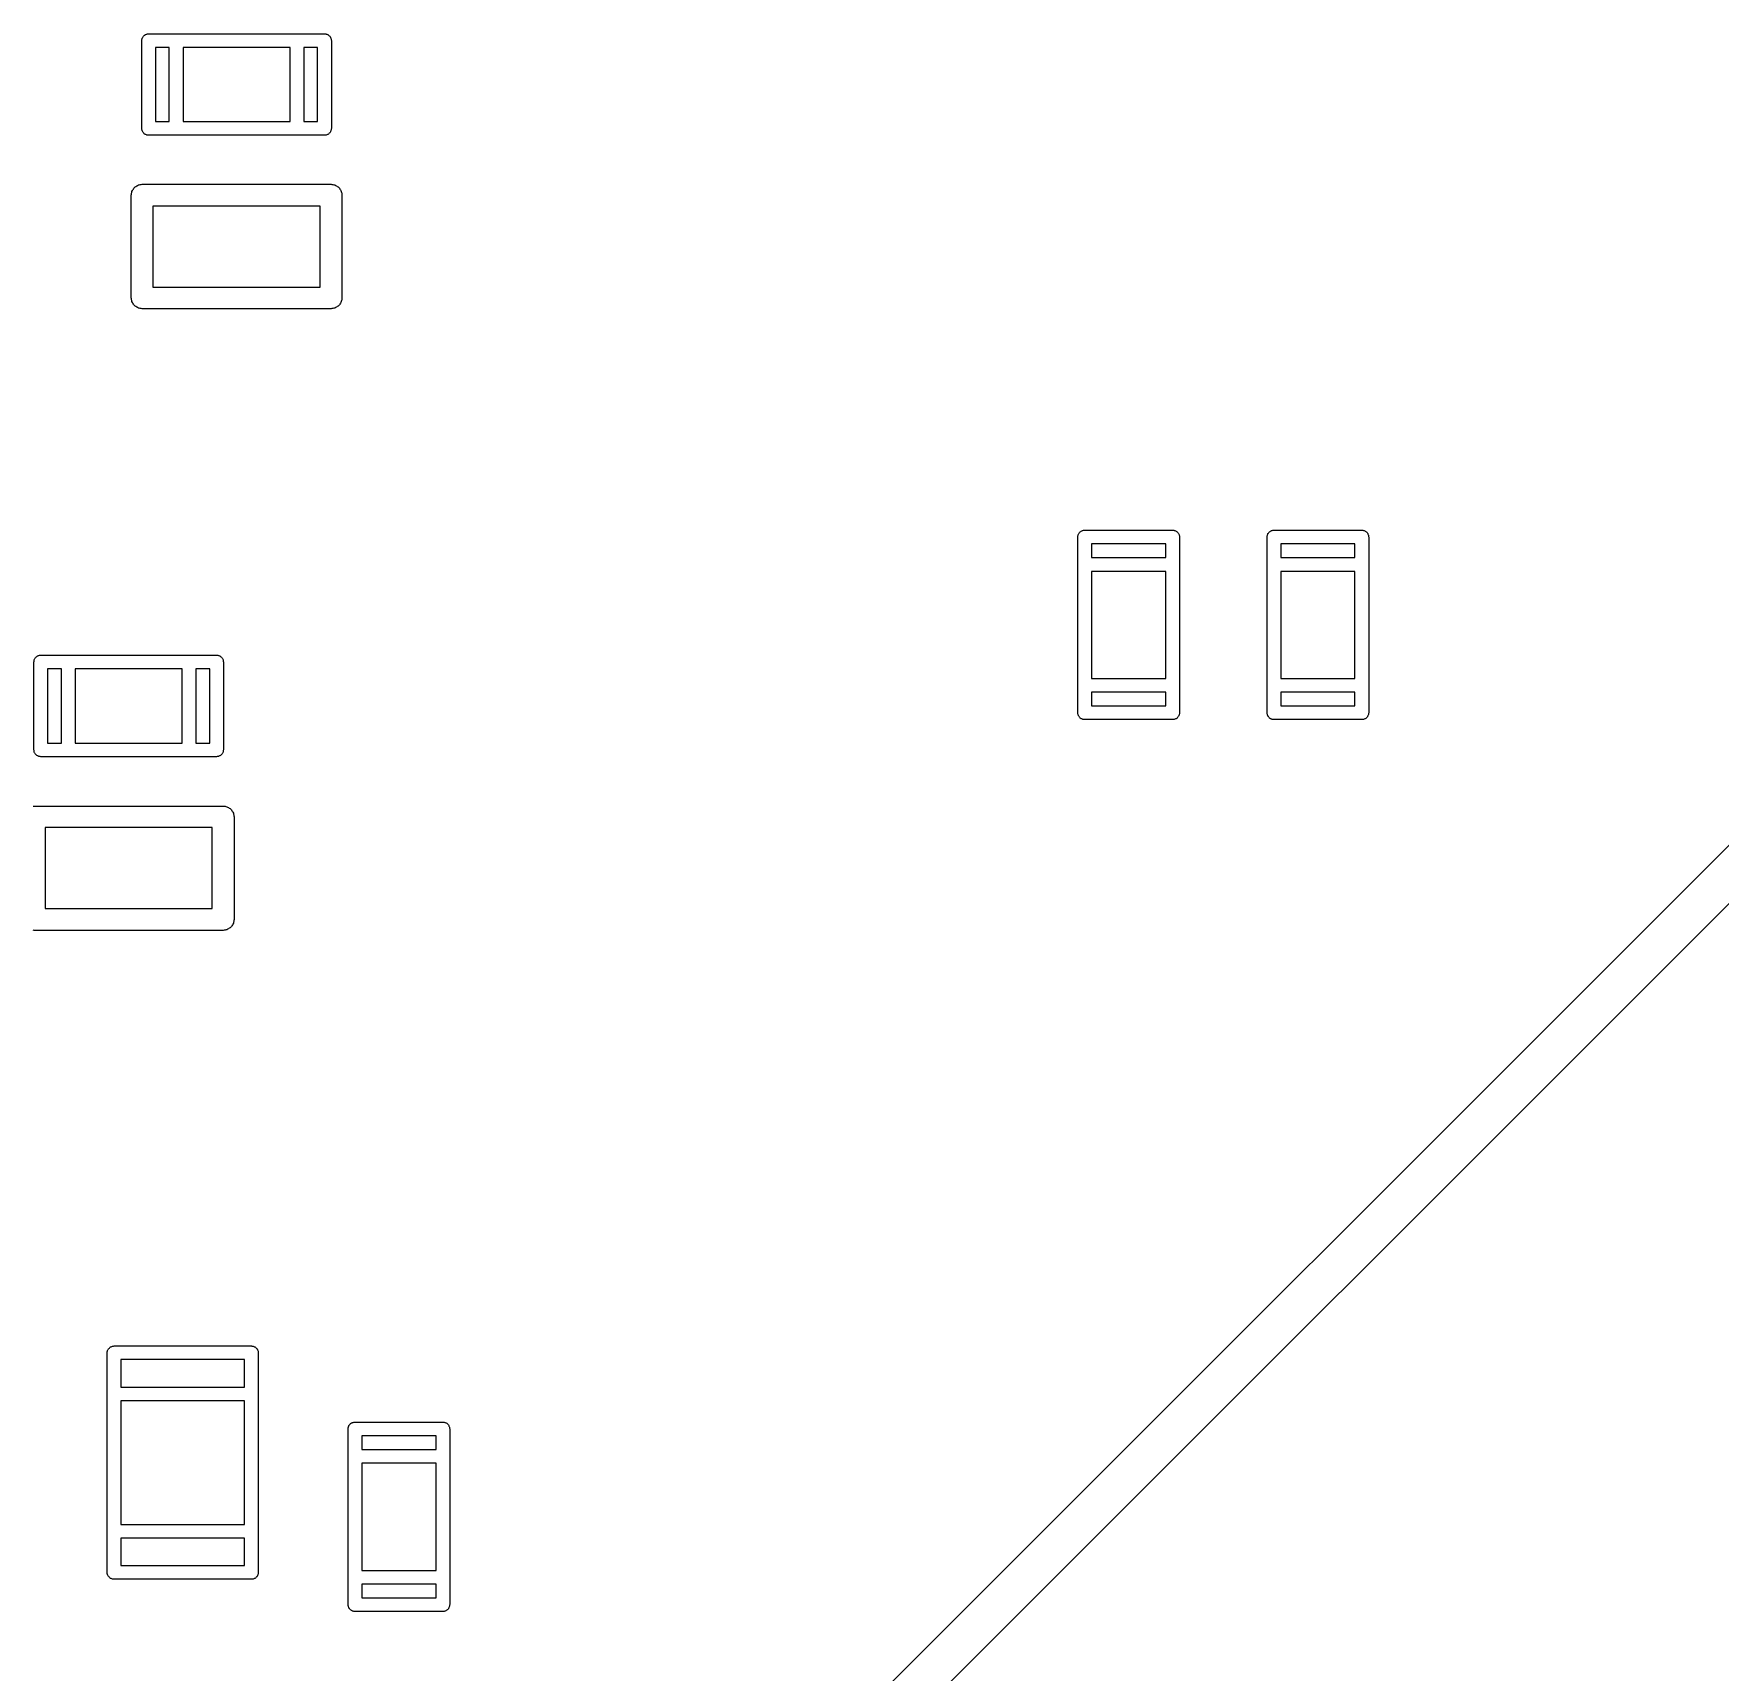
# Model space of a CAD drawing. Extents: x 10 to 287, y -200 to -10.
# Drawn here: x 125.58 to 141.18, y -112.55 to -97.39 of the extents above; entities that cross this region are included whole.
import ezdxf

# ---------------------------------------------------------------- set-up
doc = ezdxf.new("R2010")
doc.units = 0
doc.header["$MEASUREMENT"] = 0
doc.layers.add('BLACK', color=7, linetype='CONTINUOUS')

msp = doc.modelspace()

# ---------------------------------------------------------------- linework, layer by layer
at = {"layer": 'Black'}
for p, q in [((126.583, -97.4573), (126.584, -97.4518)), ((126.583, -98.2701), (126.583, -97.4573)), ((126.584, -97.4462), (126.586, -97.441)), ((126.584, -97.4518), (126.584, -97.4462)), ((126.586, -97.441), (126.587, -97.4355)), ((126.587, -97.4355), (126.59, -97.4307)), ((126.59, -97.4307), (126.592, -97.4255)), ((126.592, -97.4255), (126.596, -97.4213)), ((126.596, -97.4213), (126.598, -97.4164)), ((126.598, -97.4164), (126.603, -97.4129)), ((126.603, -97.4129), (126.606, -97.4086)), ((126.606, -97.4086), (126.611, -97.4058)), ((126.611, -97.4058), (126.615, -97.4023)), ((126.615, -97.4023), (126.62, -97.4004)), ((126.62, -97.4004), (126.625, -97.3976)), ((126.625, -97.3976), (126.631, -97.3966)), ((126.631, -97.3966), (126.636, -97.3947)), ((126.636, -97.3947), (126.641, -97.3947)), ((126.641, -97.3947), (126.647, -97.3938)), ((126.647, -97.3938), (128.273, -97.3938)), ((128.273, -97.3938), (128.278, -97.3947)), ((128.278, -97.3947), (128.284, -97.3947)), ((128.284, -97.3947), (128.289, -97.3966)), ((128.289, -97.3966), (128.294, -97.3976)), ((128.294, -97.3976), (128.299, -97.4004)), ((128.299, -97.4004), (128.304, -97.4023)), ((128.304, -97.4023), (128.309, -97.4058)), ((128.309, -97.4058), (128.313, -97.4086)), ((128.313, -97.4086), (128.317, -97.4129)), ((128.317, -97.4129), (128.321, -97.4164)), ((128.321, -97.4164), (128.324, -97.4213)), ((128.324, -97.4213), (128.328, -97.4255)), ((128.328, -97.4255), (128.329, -97.4307)), ((128.329, -97.4307), (128.332, -97.4355)), ((128.332, -97.4355), (128.333, -97.441)), ((128.333, -97.441), (128.335, -97.4462)), ((128.335, -97.4462), (128.335, -97.4518)), ((128.335, -97.4518), (128.336, -97.4573)), ((128.336, -97.4573), (128.336, -98.2701)), ((126.71, -97.5208), (126.71, -98.2066)), ((126.837, -97.5208), (126.71, -97.5208)), ((126.837, -98.2066), (126.837, -97.5208)), ((126.964, -97.5208), (126.964, -98.2066)), ((127.955, -97.5208), (126.964, -97.5208)), ((127.955, -98.2066), (127.955, -97.5208)), ((128.082, -97.5208), (128.082, -98.2066)), ((128.209, -97.5208), (128.082, -97.5208)), ((128.209, -98.2066), (128.209, -97.5208)), ((126.71, -98.2066), (126.837, -98.2066)), ((126.964, -98.2066), (127.955, -98.2066)), ((128.082, -98.2066), (128.209, -98.2066)), ((126.584, -98.2755), (126.583, -98.2701)), ((126.584, -98.2811), (126.584, -98.2755)), ((126.586, -98.2863), (126.584, -98.2811)), ((126.587, -98.2918), (126.586, -98.2863)), ((126.59, -98.2966), (126.587, -98.2918)), ((126.592, -98.3018), (126.59, -98.2966)), ((126.596, -98.3061), (126.592, -98.3018)), ((126.598, -98.3109), (126.596, -98.3061)), ((126.603, -98.3144), (126.598, -98.3109)), ((126.606, -98.3187), (126.603, -98.3144)), ((126.611, -98.3215), (126.606, -98.3187)), ((126.615, -98.3251), (126.611, -98.3215)), ((126.62, -98.327), (126.615, -98.3251)), ((126.625, -98.3297), (126.62, -98.327)), ((126.631, -98.3307), (126.625, -98.3297)), ((126.636, -98.3326), (126.631, -98.3307)), ((126.641, -98.3326), (126.636, -98.3326)), ((126.647, -98.3336), (126.641, -98.3326)), ((128.273, -98.3336), (126.647, -98.3336)), ((128.278, -98.3326), (128.273, -98.3336)), ((128.284, -98.3326), (128.278, -98.3326)), ((128.289, -98.3307), (128.284, -98.3326)), ((128.294, -98.3297), (128.289, -98.3307)), ((128.299, -98.327), (128.294, -98.3297)), ((128.304, -98.3251), (128.299, -98.327)), ((128.309, -98.3215), (128.304, -98.3251)), ((128.313, -98.3187), (128.309, -98.3215)), ((128.317, -98.3144), (128.313, -98.3187)), ((128.321, -98.3109), (128.317, -98.3144)), ((128.324, -98.3061), (128.321, -98.3109)), ((128.328, -98.3018), (128.324, -98.3061)), ((128.329, -98.2966), (128.328, -98.3018)), ((128.332, -98.2918), (128.329, -98.2966)), ((128.333, -98.2863), (128.332, -98.2918)), ((128.335, -98.2811), (128.333, -98.2863)), ((128.336, -98.2701), (128.335, -98.2755)), ((128.335, -98.2755), (128.335, -98.2811)), ((126.486, -98.8873), (126.487, -98.8786)), ((126.486, -99.8372), (126.486, -98.8873)), ((126.487, -98.8699), (126.49, -98.8616)), ((126.487, -98.8786), (126.487, -98.8699)), ((126.49, -98.8616), (126.492, -98.853)), ((126.492, -98.853), (126.496, -98.8454)), ((126.496, -98.8454), (126.499, -98.8371)), ((126.499, -98.8371), (126.505, -98.8304)), ((126.505, -98.8304), (126.509, -98.8228)), ((126.509, -98.8228), (126.516, -98.8171)), ((126.516, -98.8171), (126.521, -98.8104)), ((126.521, -98.8104), (126.529, -98.806)), ((126.529, -98.806), (126.536, -98.8004)), ((126.536, -98.8004), (126.544, -98.7974)), ((126.544, -98.7974), (126.552, -98.793)), ((126.552, -98.793), (126.56, -98.7915)), ((126.56, -98.7915), (126.569, -98.7885)), ((126.569, -98.7885), (126.577, -98.7885)), ((126.577, -98.7885), (126.586, -98.7869)), ((126.586, -98.7869), (128.333, -98.7869)), ((128.333, -98.7869), (128.342, -98.7885)), ((128.342, -98.7885), (128.351, -98.7885)), ((128.351, -98.7885), (128.359, -98.7915)), ((128.359, -98.7915), (128.368, -98.793)), ((128.368, -98.793), (128.375, -98.7974)), ((128.375, -98.7974), (128.384, -98.8004)), ((128.384, -98.8004), (128.39, -98.806)), ((128.39, -98.806), (128.398, -98.8104)), ((128.398, -98.8104), (128.404, -98.8171)), ((128.404, -98.8171), (128.41, -98.8228)), ((128.41, -98.8228), (128.415, -98.8304)), ((128.415, -98.8304), (128.42, -98.8371)), ((128.42, -98.8371), (128.423, -98.8454)), ((128.423, -98.8454), (128.428, -98.853)), ((128.428, -98.853), (128.429, -98.8616)), ((128.429, -98.8616), (128.432, -98.8699)), ((128.432, -98.8699), (128.432, -98.8786)), ((128.432, -98.8786), (128.434, -98.8873)), ((128.434, -98.8873), (128.434, -99.8372)), ((126.686, -98.9876), (126.686, -99.7369)), ((128.233, -98.9876), (126.686, -98.9876)), ((128.233, -99.7369), (128.233, -98.9876)), ((126.686, -99.7369), (128.233, -99.7369)), ((126.487, -99.8459), (126.486, -99.8372)), ((126.487, -99.8547), (126.487, -99.8459)), ((126.49, -99.8629), (126.487, -99.8547)), ((126.492, -99.8716), (126.49, -99.8629)), ((126.496, -99.8792), (126.492, -99.8716)), ((126.499, -99.8874), (126.496, -99.8792)), ((126.505, -99.8941), (126.499, -99.8874)), ((126.509, -99.9017), (126.505, -99.8941)), ((126.516, -99.9074), (126.509, -99.9017)), ((126.521, -99.9141), (126.516, -99.9074)), ((126.529, -99.9185), (126.521, -99.9141)), ((126.536, -99.9241), (126.529, -99.9185)), ((126.544, -99.9271), (126.536, -99.9241)), ((126.552, -99.9315), (126.544, -99.9271)), ((126.56, -99.933), (126.552, -99.9315)), ((126.569, -99.936), (126.56, -99.933)), ((126.577, -99.936), (126.569, -99.936)), ((126.586, -99.9376), (126.577, -99.936)), ((128.333, -99.9376), (126.586, -99.9376)), ((128.342, -99.936), (128.333, -99.9376)), ((128.351, -99.936), (128.342, -99.936)), ((128.359, -99.933), (128.351, -99.936)), ((128.368, -99.9315), (128.359, -99.933)), ((128.375, -99.9271), (128.368, -99.9315)), ((128.384, -99.9241), (128.375, -99.9271)), ((128.39, -99.9185), (128.384, -99.9241)), ((128.398, -99.9141), (128.39, -99.9185)), ((128.404, -99.9074), (128.398, -99.9141)), ((128.41, -99.9017), (128.404, -99.9074)), ((128.415, -99.8941), (128.41, -99.9017)), ((128.42, -99.8874), (128.415, -99.8941)), ((128.423, -99.8792), (128.42, -99.8874)), ((128.428, -99.8716), (128.423, -99.8792)), ((128.429, -99.8629), (128.428, -99.8716)), ((128.432, -99.8547), (128.429, -99.8629)), ((128.434, -99.8372), (128.432, -99.8459)), ((128.432, -99.8459), (128.432, -99.8547)), ((135.252, -102.014), (135.255, -102.009)), ((135.255, -102.009), (135.259, -102.005)), ((135.259, -102.005), (135.262, -102.001)), ((135.262, -102.001), (135.267, -101.998)), ((135.267, -101.998), (135.272, -101.995)), ((135.272, -101.995), (135.277, -101.993)), ((135.277, -101.993), (135.282, -101.99)), ((135.282, -101.99), (135.287, -101.989)), ((135.287, -101.989), (135.292, -101.987)), ((135.292, -101.987), (135.298, -101.987)), ((135.298, -101.987), (135.303, -101.986)), ((135.303, -101.986), (136.116, -101.986)), ((136.116, -101.986), (136.122, -101.987)), ((136.122, -101.987), (136.127, -101.987)), ((136.127, -101.987), (136.132, -101.989)), ((136.132, -101.989), (136.138, -101.99)), ((136.138, -101.99), (136.143, -101.993)), ((136.143, -101.993), (136.148, -101.995)), ((136.148, -101.995), (136.152, -101.998)), ((136.152, -101.998), (136.157, -102.001)), ((136.157, -102.001), (136.16, -102.005)), ((136.16, -102.005), (136.165, -102.009)), ((136.165, -102.009), (136.167, -102.014)), ((137.002, -102.014), (137.005, -102.009)), ((137.005, -102.009), (137.009, -102.005)), ((137.009, -102.005), (137.013, -102.001)), ((137.013, -102.001), (137.017, -101.998)), ((137.017, -101.998), (137.022, -101.995)), ((137.022, -101.995), (137.027, -101.993)), ((137.027, -101.993), (137.032, -101.99)), ((137.032, -101.99), (137.037, -101.989)), ((137.037, -101.989), (137.042, -101.987)), ((137.042, -101.987), (137.048, -101.987)), ((137.048, -101.987), (137.053, -101.986)), ((137.053, -101.986), (137.866, -101.986)), ((137.866, -101.986), (137.872, -101.987)), ((137.872, -101.987), (137.877, -101.987)), ((137.877, -101.987), (137.882, -101.989)), ((137.882, -101.989), (137.888, -101.99)), ((137.888, -101.99), (137.893, -101.993)), ((137.893, -101.993), (137.898, -101.995)), ((137.898, -101.995), (137.902, -101.998)), ((137.902, -101.998), (137.907, -102.001)), ((137.907, -102.001), (137.911, -102.005)), ((137.911, -102.005), (137.915, -102.009)), ((137.915, -102.009), (137.918, -102.014)), ((135.24, -102.05), (135.241, -102.044)), ((135.24, -103.675), (135.24, -102.05)), ((135.241, -102.039), (135.243, -102.033)), ((135.241, -102.044), (135.241, -102.039)), ((135.243, -102.033), (135.244, -102.028)), ((135.244, -102.028), (135.246, -102.023)), ((135.246, -102.023), (135.248, -102.018)), ((135.248, -102.018), (135.252, -102.014)), ((135.367, -102.113), (135.367, -102.24)), ((136.053, -102.113), (135.367, -102.113)), ((136.053, -102.24), (136.053, -102.113)), ((136.167, -102.014), (136.171, -102.018)), ((136.171, -102.018), (136.173, -102.023)), ((136.173, -102.023), (136.176, -102.028)), ((136.176, -102.028), (136.177, -102.033)), ((136.177, -102.033), (136.179, -102.039)), ((136.179, -102.039), (136.179, -102.044)), ((136.179, -102.044), (136.18, -102.05)), ((136.18, -102.05), (136.18, -103.675)), ((136.99, -102.05), (136.991, -102.044)), ((136.99, -103.675), (136.99, -102.05)), ((136.991, -102.039), (136.993, -102.033)), ((136.991, -102.044), (136.991, -102.039)), ((136.993, -102.033), (136.994, -102.028)), ((136.994, -102.028), (136.996, -102.023)), ((136.996, -102.023), (136.998, -102.018)), ((136.998, -102.018), (137.002, -102.014)), ((137.117, -102.113), (137.117, -102.24)), ((137.803, -102.113), (137.117, -102.113)), ((137.803, -102.24), (137.803, -102.113)), ((137.918, -102.014), (137.921, -102.018)), ((137.921, -102.018), (137.923, -102.023)), ((137.923, -102.023), (137.926, -102.028)), ((137.926, -102.028), (137.927, -102.033)), ((137.927, -102.033), (137.929, -102.039)), ((137.929, -102.039), (137.929, -102.044)), ((137.929, -102.044), (137.93, -102.05)), ((137.93, -102.05), (137.93, -103.675)), ((135.367, -102.24), (136.053, -102.24)), ((137.117, -102.24), (137.803, -102.24)), ((135.367, -102.367), (135.367, -103.358)), ((136.053, -102.367), (135.367, -102.367)), ((136.053, -103.358), (136.053, -102.367)), ((137.117, -102.367), (137.117, -103.358)), ((137.803, -102.367), (137.117, -102.367)), ((137.803, -103.358), (137.803, -102.367)), ((125.585, -103.205), (125.586, -103.2)), ((125.585, -104.018), (125.585, -103.205)), ((125.586, -103.194), (125.588, -103.189)), ((125.586, -103.2), (125.586, -103.194)), ((125.588, -103.189), (125.589, -103.184)), ((125.589, -103.184), (125.592, -103.179)), ((125.592, -103.179), (125.594, -103.174)), ((125.594, -103.174), (125.597, -103.169)), ((125.597, -103.169), (125.6, -103.164)), ((125.6, -103.164), (125.604, -103.161)), ((125.604, -103.161), (125.608, -103.157)), ((125.608, -103.157), (125.613, -103.154)), ((125.613, -103.154), (125.617, -103.15)), ((125.617, -103.15), (125.622, -103.148)), ((125.622, -103.148), (125.627, -103.146)), ((125.627, -103.146), (125.632, -103.145)), ((125.632, -103.145), (125.638, -103.143)), ((125.638, -103.143), (125.643, -103.143)), ((125.643, -103.143), (125.649, -103.142)), ((125.649, -103.142), (127.274, -103.142)), ((127.274, -103.142), (127.28, -103.143)), ((127.28, -103.143), (127.285, -103.143)), ((127.285, -103.143), (127.291, -103.145)), ((127.291, -103.145), (127.296, -103.146)), ((127.296, -103.146), (127.301, -103.148)), ((127.301, -103.148), (127.306, -103.15)), ((127.306, -103.15), (127.31, -103.154)), ((127.31, -103.154), (127.315, -103.157)), ((127.315, -103.157), (127.319, -103.161)), ((127.319, -103.161), (127.323, -103.164)), ((127.323, -103.164), (127.326, -103.169)), ((127.326, -103.169), (127.329, -103.174)), ((127.329, -103.174), (127.331, -103.179)), ((127.331, -103.179), (127.334, -103.184)), ((127.334, -103.184), (127.335, -103.189)), ((127.335, -103.189), (127.337, -103.194)), ((127.337, -103.194), (127.337, -103.2)), ((127.337, -103.2), (127.338, -103.205)), ((127.338, -103.205), (127.338, -104.018)), ((125.712, -103.269), (125.712, -103.955)), ((125.839, -103.269), (125.712, -103.269)), ((125.839, -103.955), (125.839, -103.269)), ((125.966, -103.269), (125.966, -103.955)), ((126.957, -103.269), (125.966, -103.269)), ((126.957, -103.955), (126.957, -103.269)), ((127.084, -103.269), (127.084, -103.955)), ((127.211, -103.269), (127.084, -103.269)), ((127.211, -103.955), (127.211, -103.269)), ((135.367, -103.358), (136.053, -103.358)), ((137.117, -103.358), (137.803, -103.358)), ((135.367, -103.485), (135.367, -103.612)), ((136.053, -103.485), (135.367, -103.485)), ((136.053, -103.612), (136.053, -103.485)), ((137.117, -103.485), (137.117, -103.612)), ((137.803, -103.485), (137.117, -103.485)), ((137.803, -103.612), (137.803, -103.485)), ((135.241, -103.681), (135.24, -103.675)), ((135.241, -103.686), (135.241, -103.681)), ((135.243, -103.691), (135.241, -103.686)), ((135.244, -103.697), (135.243, -103.691)), ((135.246, -103.702), (135.244, -103.697)), ((135.248, -103.707), (135.246, -103.702)), ((135.252, -103.711), (135.248, -103.707)), ((135.255, -103.716), (135.252, -103.711)), ((135.259, -103.72), (135.255, -103.716)), ((135.262, -103.724), (135.259, -103.72)), ((135.267, -103.727), (135.262, -103.724)), ((135.367, -103.612), (136.053, -103.612)), ((136.157, -103.724), (136.152, -103.727)), ((136.16, -103.72), (136.157, -103.724)), ((136.165, -103.716), (136.16, -103.72)), ((136.167, -103.711), (136.165, -103.716)), ((136.171, -103.707), (136.167, -103.711)), ((136.173, -103.702), (136.171, -103.707)), ((136.176, -103.697), (136.173, -103.702)), ((136.177, -103.691), (136.176, -103.697)), ((136.179, -103.686), (136.177, -103.691)), ((136.18, -103.675), (136.179, -103.681)), ((136.179, -103.681), (136.179, -103.686)), ((136.991, -103.681), (136.99, -103.675)), ((136.991, -103.686), (136.991, -103.681)), ((136.993, -103.691), (136.991, -103.686)), ((136.994, -103.697), (136.993, -103.691)), ((136.996, -103.702), (136.994, -103.697)), ((136.998, -103.707), (136.996, -103.702)), ((137.002, -103.711), (136.998, -103.707)), ((137.005, -103.716), (137.002, -103.711)), ((137.009, -103.72), (137.005, -103.716)), ((137.013, -103.724), (137.009, -103.72)), ((137.017, -103.727), (137.013, -103.724)), ((137.117, -103.612), (137.803, -103.612)), ((137.907, -103.724), (137.902, -103.727)), ((137.911, -103.72), (137.907, -103.724)), ((137.915, -103.716), (137.911, -103.72)), ((137.918, -103.711), (137.915, -103.716)), ((137.921, -103.707), (137.918, -103.711)), ((137.923, -103.702), (137.921, -103.707)), ((137.926, -103.697), (137.923, -103.702)), ((137.927, -103.691), (137.926, -103.697)), ((137.929, -103.686), (137.927, -103.691)), ((137.93, -103.675), (137.929, -103.681)), ((137.929, -103.681), (137.929, -103.686)), ((129.641, -116.521), (142.368, -103.794)), ((135.272, -103.73), (135.267, -103.727)), ((135.277, -103.732), (135.272, -103.73)), ((135.282, -103.735), (135.277, -103.732)), ((135.287, -103.736), (135.282, -103.735)), ((135.292, -103.738), (135.287, -103.736)), ((135.298, -103.738), (135.292, -103.738)), ((135.303, -103.739), (135.298, -103.738)), ((136.116, -103.739), (135.303, -103.739)), ((136.122, -103.738), (136.116, -103.739)), ((136.127, -103.738), (136.122, -103.738)), ((136.132, -103.736), (136.127, -103.738)), ((136.138, -103.735), (136.132, -103.736)), ((136.143, -103.732), (136.138, -103.735)), ((136.148, -103.73), (136.143, -103.732)), ((136.152, -103.727), (136.148, -103.73)), ((137.022, -103.73), (137.017, -103.727)), ((137.027, -103.732), (137.022, -103.73)), ((137.032, -103.735), (137.027, -103.732)), ((137.037, -103.736), (137.032, -103.735)), ((137.042, -103.738), (137.037, -103.736)), ((137.048, -103.738), (137.042, -103.738)), ((137.053, -103.739), (137.048, -103.738)), ((137.866, -103.739), (137.053, -103.739)), ((137.872, -103.738), (137.866, -103.739)), ((137.877, -103.738), (137.872, -103.738)), ((137.882, -103.736), (137.877, -103.738)), ((137.888, -103.735), (137.882, -103.736)), ((137.893, -103.732), (137.888, -103.735)), ((137.898, -103.73), (137.893, -103.732)), ((137.902, -103.727), (137.898, -103.73)), ((125.586, -104.024), (125.585, -104.018)), ((125.586, -104.029), (125.586, -104.024)), ((125.588, -104.034), (125.586, -104.029)), ((125.589, -104.04), (125.588, -104.034)), ((125.712, -103.955), (125.839, -103.955)), ((125.966, -103.955), (126.957, -103.955)), ((127.084, -103.955), (127.211, -103.955)), ((127.335, -104.034), (127.334, -104.04)), ((127.337, -104.029), (127.335, -104.034)), ((127.338, -104.018), (127.337, -104.024)), ((127.337, -104.024), (127.337, -104.029)), ((125.592, -104.045), (125.589, -104.04)), ((125.594, -104.05), (125.592, -104.045)), ((125.597, -104.054), (125.594, -104.05)), ((125.6, -104.059), (125.597, -104.054)), ((125.604, -104.062), (125.6, -104.059)), ((125.608, -104.067), (125.604, -104.062)), ((125.613, -104.07), (125.608, -104.067)), ((125.617, -104.073), (125.613, -104.07)), ((125.622, -104.075), (125.617, -104.073)), ((125.627, -104.078), (125.622, -104.075)), ((125.632, -104.079), (125.627, -104.078)), ((125.638, -104.081), (125.632, -104.079)), ((125.643, -104.081), (125.638, -104.081)), ((125.649, -104.082), (125.643, -104.081)), ((127.274, -104.082), (125.649, -104.082)), ((127.28, -104.081), (127.274, -104.082)), ((127.285, -104.081), (127.28, -104.081)), ((127.291, -104.079), (127.285, -104.081)), ((127.296, -104.078), (127.291, -104.079)), ((127.301, -104.075), (127.296, -104.078)), ((127.306, -104.073), (127.301, -104.075)), ((127.31, -104.07), (127.306, -104.073)), ((127.315, -104.067), (127.31, -104.07)), ((127.319, -104.062), (127.315, -104.067)), ((127.323, -104.059), (127.319, -104.062)), ((127.326, -104.054), (127.323, -104.059)), ((127.329, -104.05), (127.326, -104.054)), ((127.331, -104.045), (127.329, -104.05)), ((127.334, -104.04), (127.331, -104.045)), ((142.582, -104.119), (129.966, -116.735)), ((125.579, -104.539), (125.588, -104.538)), ((125.588, -104.538), (127.335, -104.538)), ((127.335, -104.538), (127.344, -104.539)), ((127.344, -104.539), (127.353, -104.539)), ((127.353, -104.539), (127.361, -104.542)), ((127.361, -104.542), (127.37, -104.544)), ((127.37, -104.544), (127.377, -104.548)), ((127.377, -104.548), (127.385, -104.551)), ((127.385, -104.551), (127.392, -104.557)), ((127.392, -104.557), (127.4, -104.561)), ((127.4, -104.561), (127.405, -104.568)), ((127.405, -104.568), (127.412, -104.573)), ((127.412, -104.573), (127.417, -104.581)), ((127.417, -104.581), (127.422, -104.588)), ((127.422, -104.588), (127.425, -104.596)), ((127.425, -104.596), (127.43, -104.604)), ((127.43, -104.604), (127.431, -104.612)), ((127.431, -104.612), (127.434, -104.62)), ((127.434, -104.62), (127.434, -104.629)), ((127.434, -104.629), (127.436, -104.638)), ((127.436, -104.638), (127.436, -105.588)), ((125.688, -104.738), (125.688, -105.487)), ((127.235, -104.738), (125.688, -104.738)), ((127.235, -105.487), (127.235, -104.738)), ((125.688, -105.487), (127.235, -105.487)), ((127.436, -105.588), (127.434, -105.596)), ((127.434, -105.596), (127.434, -105.605)), ((125.588, -105.688), (125.579, -105.687)), ((127.335, -105.688), (125.588, -105.688)), ((127.344, -105.687), (127.335, -105.688)), ((127.353, -105.687), (127.344, -105.687)), ((127.361, -105.684), (127.353, -105.687)), ((127.37, -105.682), (127.361, -105.684)), ((127.377, -105.678), (127.37, -105.682)), ((127.385, -105.675), (127.377, -105.678)), ((127.392, -105.669), (127.385, -105.675)), ((127.4, -105.665), (127.392, -105.669)), ((127.405, -105.658), (127.4, -105.665)), ((127.412, -105.652), (127.405, -105.658)), ((127.417, -105.645), (127.412, -105.652)), ((127.422, -105.638), (127.417, -105.645)), ((127.425, -105.63), (127.422, -105.638)), ((127.43, -105.622), (127.425, -105.63)), ((127.431, -105.613), (127.43, -105.622)), ((127.434, -105.605), (127.431, -105.613)), ((126.263, -109.596), (126.264, -109.59)), ((126.263, -111.628), (126.263, -109.596)), ((126.264, -109.585), (126.266, -109.58)), ((126.264, -109.59), (126.264, -109.585)), ((126.266, -109.58), (126.267, -109.574)), ((126.267, -109.574), (126.27, -109.569)), ((126.27, -109.569), (126.272, -109.564)), ((126.272, -109.564), (126.275, -109.56)), ((126.275, -109.56), (126.278, -109.555)), ((126.278, -109.555), (126.283, -109.552)), ((126.283, -109.552), (126.286, -109.547)), ((126.286, -109.547), (126.291, -109.544)), ((126.291, -109.544), (126.295, -109.541)), ((126.295, -109.541), (126.3, -109.539)), ((126.3, -109.539), (126.305, -109.536)), ((126.305, -109.536), (126.311, -109.535)), ((126.311, -109.535), (126.316, -109.533)), ((126.316, -109.533), (126.321, -109.533)), ((126.321, -109.533), (126.327, -109.532)), ((126.327, -109.532), (127.597, -109.532)), ((127.597, -109.532), (127.602, -109.533)), ((127.602, -109.533), (127.608, -109.533)), ((127.608, -109.533), (127.613, -109.535)), ((127.613, -109.535), (127.619, -109.536)), ((127.619, -109.536), (127.623, -109.539)), ((127.623, -109.539), (127.629, -109.541)), ((127.629, -109.541), (127.633, -109.544)), ((127.633, -109.544), (127.638, -109.547)), ((127.638, -109.547), (127.641, -109.552)), ((127.641, -109.552), (127.646, -109.555)), ((127.646, -109.555), (127.648, -109.56)), ((127.648, -109.56), (127.652, -109.564)), ((127.652, -109.564), (127.654, -109.569)), ((127.654, -109.569), (127.657, -109.574)), ((127.657, -109.574), (127.658, -109.58)), ((127.658, -109.58), (127.659, -109.585)), ((127.659, -109.585), (127.659, -109.59)), ((127.659, -109.59), (127.66, -109.596)), ((127.66, -109.596), (127.66, -111.628)), ((126.39, -109.659), (126.39, -109.913)), ((127.533, -109.659), (126.39, -109.659)), ((127.533, -109.913), (127.533, -109.659)), ((126.39, -109.913), (127.533, -109.913)), ((126.39, -110.04), (126.39, -111.183)), ((127.533, -110.04), (126.39, -110.04)), ((127.533, -111.183), (127.533, -110.04)), ((128.495, -110.278), (128.498, -110.273)), ((128.498, -110.273), (128.499, -110.268)), ((128.499, -110.268), (128.503, -110.263)), ((128.503, -110.263), (128.506, -110.259)), ((128.506, -110.259), (128.51, -110.255)), ((128.51, -110.255), (128.514, -110.251)), ((128.514, -110.251), (128.518, -110.248)), ((128.518, -110.248), (128.523, -110.245)), ((128.523, -110.245), (128.528, -110.243)), ((128.528, -110.243), (128.533, -110.24)), ((128.533, -110.24), (128.538, -110.239)), ((128.538, -110.239), (128.543, -110.237)), ((128.543, -110.237), (128.549, -110.237)), ((128.549, -110.237), (128.554, -110.236)), ((128.554, -110.236), (129.367, -110.236)), ((129.367, -110.236), (129.373, -110.237)), ((129.373, -110.237), (129.378, -110.237)), ((129.378, -110.237), (129.384, -110.239)), ((129.384, -110.239), (129.389, -110.24)), ((129.389, -110.24), (129.394, -110.243)), ((129.394, -110.243), (129.399, -110.245)), ((129.399, -110.245), (129.403, -110.248)), ((129.403, -110.248), (129.408, -110.251)), ((129.408, -110.251), (129.412, -110.255)), ((129.412, -110.255), (129.416, -110.259)), ((129.416, -110.259), (129.419, -110.263)), ((129.419, -110.263), (129.422, -110.268)), ((129.422, -110.268), (129.424, -110.273)), ((129.424, -110.273), (129.427, -110.278)), ((128.491, -110.299), (128.492, -110.294)), ((128.491, -111.925), (128.491, -110.299)), ((128.492, -110.288), (128.494, -110.283)), ((128.492, -110.294), (128.492, -110.288)), ((128.494, -110.283), (128.495, -110.278)), ((128.618, -110.363), (128.618, -110.49)), ((129.304, -110.363), (128.618, -110.363)), ((129.304, -110.49), (129.304, -110.363)), ((129.427, -110.278), (129.428, -110.283)), ((129.428, -110.283), (129.43, -110.288)), ((129.43, -110.288), (129.43, -110.294)), ((129.43, -110.294), (129.431, -110.299)), ((129.431, -110.299), (129.431, -111.925)), ((128.618, -110.49), (129.304, -110.49)), ((128.618, -110.617), (128.618, -111.608)), ((129.304, -110.617), (128.618, -110.617)), ((129.304, -111.608), (129.304, -110.617)), ((126.39, -111.183), (127.533, -111.183)), ((126.39, -111.31), (126.39, -111.564)), ((127.533, -111.31), (126.39, -111.31)), ((127.533, -111.564), (127.533, -111.31)), ((126.264, -111.633), (126.263, -111.628)), ((126.264, -111.639), (126.264, -111.633)), ((126.266, -111.644), (126.264, -111.639)), ((126.267, -111.65), (126.266, -111.644)), ((126.27, -111.654), (126.267, -111.65)), ((126.272, -111.66), (126.27, -111.654)), ((126.275, -111.664), (126.272, -111.66)), ((126.278, -111.669), (126.275, -111.664)), ((126.283, -111.672), (126.278, -111.669)), ((126.286, -111.677), (126.283, -111.672)), ((126.291, -111.679), (126.286, -111.677)), ((126.295, -111.683), (126.291, -111.679)), ((126.39, -111.564), (127.533, -111.564)), ((127.633, -111.679), (127.629, -111.683)), ((127.638, -111.677), (127.633, -111.679)), ((127.641, -111.672), (127.638, -111.677)), ((127.646, -111.669), (127.641, -111.672)), ((127.648, -111.664), (127.646, -111.669)), ((127.652, -111.66), (127.648, -111.664)), ((127.654, -111.654), (127.652, -111.66)), ((127.657, -111.65), (127.654, -111.654)), ((127.658, -111.644), (127.657, -111.65)), ((127.659, -111.639), (127.658, -111.644)), ((127.66, -111.628), (127.659, -111.633)), ((127.659, -111.633), (127.659, -111.639)), ((128.618, -111.608), (129.304, -111.608)), ((126.3, -111.685), (126.295, -111.683)), ((126.305, -111.688), (126.3, -111.685)), ((126.311, -111.689), (126.305, -111.688)), ((126.316, -111.69), (126.311, -111.689)), ((126.321, -111.69), (126.316, -111.69)), ((126.327, -111.691), (126.321, -111.69)), ((127.597, -111.691), (126.327, -111.691)), ((127.602, -111.69), (127.597, -111.691)), ((127.608, -111.69), (127.602, -111.69)), ((127.613, -111.689), (127.608, -111.69)), ((127.619, -111.688), (127.613, -111.689)), ((127.623, -111.685), (127.619, -111.688)), ((127.629, -111.683), (127.623, -111.685)), ((128.618, -111.735), (128.618, -111.862)), ((129.304, -111.735), (128.618, -111.735)), ((129.304, -111.862), (129.304, -111.735)), ((128.492, -111.931), (128.491, -111.925)), ((128.492, -111.936), (128.492, -111.931)), ((128.494, -111.941), (128.492, -111.936)), ((128.495, -111.947), (128.494, -111.941)), ((128.498, -111.952), (128.495, -111.947)), ((128.499, -111.957), (128.498, -111.952)), ((128.503, -111.961), (128.499, -111.957)), ((128.506, -111.966), (128.503, -111.961)), ((128.51, -111.969), (128.506, -111.966)), ((128.514, -111.974), (128.51, -111.969)), ((128.518, -111.977), (128.514, -111.974)), ((128.523, -111.98), (128.518, -111.977)), ((128.528, -111.982), (128.523, -111.98)), ((128.533, -111.985), (128.528, -111.982)), ((128.538, -111.986), (128.533, -111.985)), ((128.543, -111.988), (128.538, -111.986)), ((128.549, -111.988), (128.543, -111.988)), ((128.554, -111.989), (128.549, -111.988)), ((129.367, -111.989), (128.554, -111.989)), ((128.618, -111.862), (129.304, -111.862)), ((129.373, -111.988), (129.367, -111.989)), ((129.378, -111.988), (129.373, -111.988)), ((129.384, -111.986), (129.378, -111.988)), ((129.389, -111.985), (129.384, -111.986)), ((129.394, -111.982), (129.389, -111.985)), ((129.399, -111.98), (129.394, -111.982)), ((129.403, -111.977), (129.399, -111.98)), ((129.408, -111.974), (129.403, -111.977)), ((129.412, -111.969), (129.408, -111.974)), ((129.416, -111.966), (129.412, -111.969)), ((129.419, -111.961), (129.416, -111.966)), ((129.422, -111.957), (129.419, -111.961)), ((129.424, -111.952), (129.422, -111.957)), ((129.427, -111.947), (129.424, -111.952)), ((129.428, -111.941), (129.427, -111.947)), ((129.43, -111.936), (129.428, -111.941)), ((129.431, -111.925), (129.43, -111.931)), ((129.43, -111.931), (129.43, -111.936))]:
    msp.add_line(p, q, dxfattribs=at)

doc.saveas('drawing.dxf')
